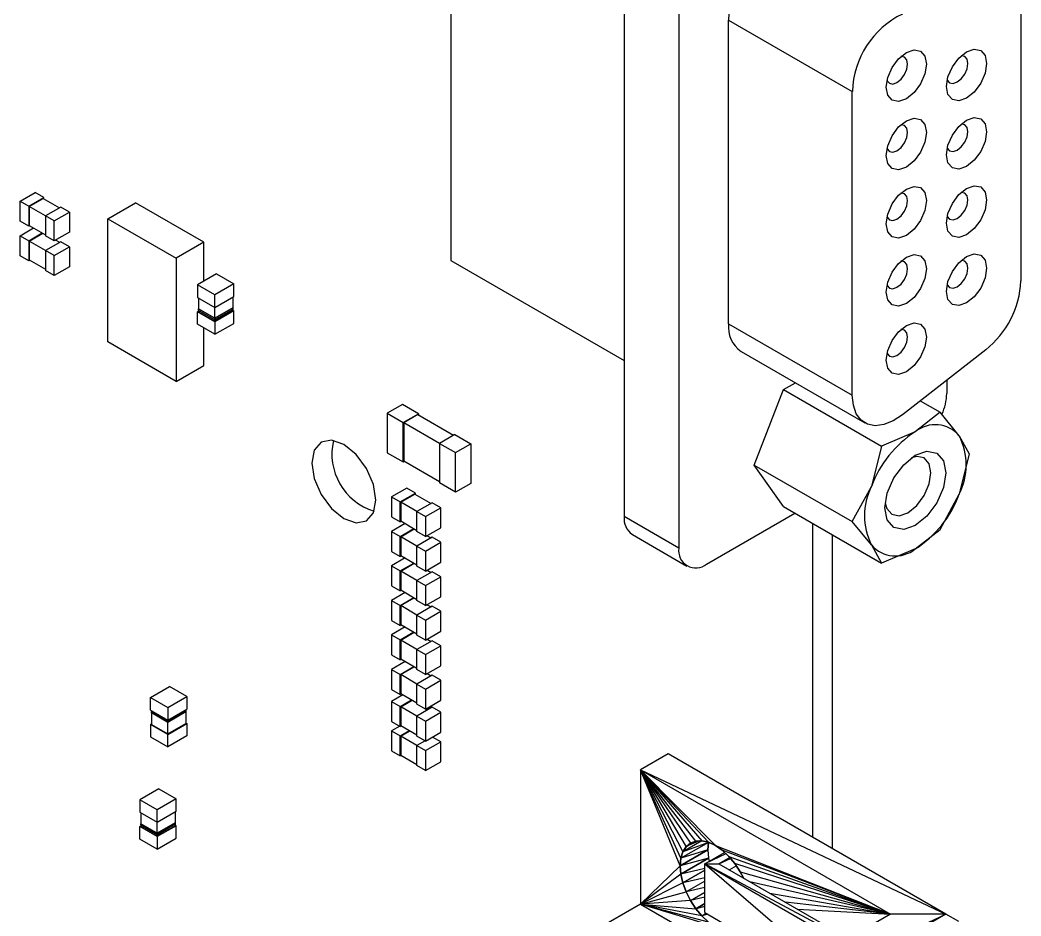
# Model space of a CAD drawing. Header units: millimetres. Extents: x 461 to 1302, y 117 to 711.
# Drawn here: x 984.3 to 1050.6, y 223.8 to 283.2 of the extents above; entities that cross this region are included whole.
import ezdxf

# ---------------------------------------------------------------- set-up
doc = ezdxf.new("R2010")
doc.units = ezdxf.units.MM
doc.layers.get('0').update_dxf_attribs({"lineweight": 50})

msp = doc.modelspace()

# ---------------------------------------------------------------- linework, layer by layer
at = {"color": 7, "linetype": 'Continuous', "lineweight": 25}
for p, q in [((1012.836, 298.637), (1012.836, 267.282)), ((1024.313, 296.389), (1024.313, 250.32)), ((1027.933, 294.299), (1027.933, 248.23)), ((1050.596, 283.822), (1050.596, 265.932)), ((1031.221, 263.095), (1031.221, 283.231)), ((1031.221, 283.231), (1039.424, 278.496)), ((1039.424, 258.36), (1039.424, 278.496)), ((984.289, 271.217), (985.295, 271.798)), ((984.289, 269.891), (984.289, 271.217)), ((984.289, 271.217), (984.863, 270.886)), ((984.863, 270.886), (985.869, 271.466)), ((984.899, 270.865), (985.833, 271.405)), ((985.869, 271.466), (985.295, 271.798)), ((985.833, 271.405), (986.913, 270.782)), ((985.869, 271.385), (985.869, 271.466)), ((984.863, 270.886), (984.863, 269.56)), ((985.978, 270.243), (984.899, 270.865)), ((984.899, 270.865), (984.899, 269.621)), ((986.983, 270.823), (985.978, 270.243)), ((987.557, 270.492), (986.983, 270.823)), ((990.103, 270.058), (991.941, 271.119)), ((996.467, 268.507), (991.941, 271.119)), ((984.863, 269.56), (984.289, 269.891)), ((985.978, 270.243), (985.978, 268.916)), ((986.552, 269.911), (985.978, 270.243)), ((986.552, 269.911), (987.557, 270.492)), ((986.552, 268.585), (986.552, 269.911)), ((987.557, 270.492), (987.557, 269.165)), ((990.103, 261.892), (990.103, 270.058)), ((990.103, 270.058), (994.628, 267.445)), ((984.289, 268.931), (985.192, 269.452)), ((984.934, 269.601), (984.863, 269.56)), ((984.899, 269.621), (985.978, 268.998)), ((984.289, 267.605), (984.289, 268.931)), ((984.289, 268.931), (984.863, 268.6)), ((984.863, 268.6), (985.766, 269.12)), ((984.863, 268.6), (984.863, 267.273)), ((984.899, 268.579), (985.801, 269.1)), ((985.978, 267.956), (984.899, 268.579)), ((984.899, 268.579), (984.899, 267.335)), ((986.552, 268.585), (985.978, 268.916)), ((987.557, 269.165), (986.552, 268.585)), ((986.655, 268.645), (986.913, 268.496)), ((986.983, 268.537), (985.978, 267.956)), ((985.978, 267.956), (985.978, 266.63)), ((986.552, 267.625), (985.978, 267.956)), ((986.552, 267.625), (987.557, 268.205)), ((987.557, 268.205), (986.983, 268.537)), ((987.557, 268.205), (987.557, 266.879)), ((996.467, 268.507), (994.628, 267.445)), ((996.467, 265.916), (996.467, 268.507)), ((984.863, 267.273), (984.289, 267.605)), ((984.934, 267.314), (984.863, 267.273)), ((984.899, 267.335), (985.978, 266.712)), ((986.552, 266.299), (986.552, 267.625)), ((994.628, 267.445), (994.628, 259.28)), ((1012.836, 267.282), (1024.313, 260.657)), ((986.552, 266.299), (985.978, 266.63)), ((987.557, 266.879), (986.552, 266.299)), ((997.307, 266.401), (996.05, 265.675)), ((997.307, 266.401), (998.455, 265.738)), ((996.05, 265.675), (996.05, 264.846)), ((997.198, 265.012), (996.05, 265.675)), ((998.455, 265.738), (997.198, 265.012)), ((998.455, 264.909), (998.455, 265.738)), ((996.05, 264.846), (997.198, 264.183)), ((996.12, 264.805), (996.12, 264.083)), ((997.198, 264.183), (997.198, 265.012)), ((997.198, 264.183), (998.455, 264.909)), ((998.385, 264.868), (998.385, 264.146)), ((996.05, 263.892), (996.12, 263.933)), ((996.12, 264.088), (996.113, 264.084)), ((996.113, 263.987), (996.113, 264.084)), ((996.113, 264.084), (997.2, 263.457)), ((996.113, 264.084), (996.12, 264.083)), ((997.2, 263.36), (996.113, 263.987)), ((997.198, 263.461), (996.12, 264.083)), ((996.12, 263.983), (996.12, 263.892)), ((997.198, 263.461), (997.198, 264.183)), ((998.385, 264.146), (997.198, 263.461)), ((998.455, 263.955), (997.198, 263.229)), ((998.385, 263.955), (997.198, 263.27)), ((997.2, 263.457), (998.392, 264.145)), ((998.392, 264.049), (997.2, 263.36)), ((998.392, 264.145), (998.385, 264.149)), ((998.385, 264.146), (998.392, 264.145)), ((998.385, 264.045), (998.385, 263.955)), ((998.385, 263.996), (998.455, 263.955)), ((998.392, 264.145), (998.392, 264.049)), ((998.455, 263.125), (998.455, 263.955)), ((997.198, 263.229), (996.05, 263.892)), ((996.05, 263.062), (996.05, 263.892)), ((996.12, 263.892), (997.198, 263.27)), ((997.198, 263.27), (997.198, 263.361)), ((997.2, 263.457), (997.2, 263.36)), ((997.198, 262.399), (996.05, 263.062)), ((996.467, 260.341), (996.467, 262.822)), ((997.198, 263.229), (997.198, 262.399)), ((997.198, 262.399), (998.455, 263.125)), ((1031.221, 263.095), (1039.424, 258.36)), ((994.628, 259.28), (990.103, 261.892)), ((1032.05, 261.263), (1040.252, 256.528)), ((1048.259, 261.366), (1042.743, 257.059)), ((994.628, 259.28), (996.467, 260.341)), ((1045.682, 259.354), (1045.682, 258.476)), ((1032.929, 253.735), (1034.868, 258.733)), ((1034.868, 258.733), (1035.65, 259.185)), ((1034.868, 258.733), (1041.356, 254.988)), ((1043.925, 257.982), (1045.235, 257.227)), ((1009.619, 257.746), (1008.614, 257.165)), ((1010.68, 257.133), (1009.619, 257.746)), ((1008.614, 257.165), (1008.614, 254.552)), ((1008.614, 257.165), (1009.674, 256.553)), ((1009.674, 256.553), (1010.68, 257.133)), ((1010.644, 257.072), (1009.71, 256.533)), ((1010.644, 257.072), (1013.013, 255.705)), ((1010.68, 257.133), (1010.68, 257.052)), ((1045.235, 257.227), (1043.596, 255.934)), ((1046.504, 255.674), (1045.235, 257.227)), ((1009.674, 253.94), (1009.674, 256.553)), ((1009.71, 256.533), (1009.71, 254.001)), ((1012.078, 255.165), (1009.71, 256.533)), ((1013.084, 255.746), (1012.078, 255.165)), ((1013.084, 255.746), (1014.145, 255.133)), ((1043.596, 255.934), (1041.356, 254.988)), ((1046.504, 255.674), (1047.174, 254.467)), ((1012.078, 255.165), (1012.078, 252.552)), ((1012.078, 255.165), (1013.139, 254.553)), ((1013.139, 254.553), (1014.145, 255.133)), ((1014.145, 255.133), (1014.145, 252.52)), ((1041.356, 254.988), (1040.687, 252.315)), ((1008.614, 254.552), (1009.674, 253.94)), ((1009.674, 253.94), (1009.745, 253.981)), ((1009.71, 254.001), (1012.078, 252.634)), ((1013.139, 251.94), (1013.139, 254.553)), ((1047.174, 254.467), (1046.504, 251.795)), ((1034.868, 250.976), (1032.929, 253.735)), ((1032.929, 253.735), (1039.417, 249.99)), ((1009.902, 252.203), (1008.897, 251.623)), ((1010.476, 251.872), (1009.902, 252.203)), ((1013.139, 251.94), (1012.078, 252.552)), ((1014.145, 252.52), (1013.139, 251.94)), ((1039.417, 249.99), (1040.687, 252.315)), ((1008.897, 251.623), (1008.897, 250.297)), ((1008.897, 251.623), (1009.471, 251.291)), ((1009.471, 251.291), (1010.476, 251.872)), ((1009.506, 251.271), (1010.441, 251.81)), ((1010.441, 251.81), (1011.52, 251.187)), ((1010.476, 251.79), (1010.476, 251.872)), ((1045.235, 249.469), (1046.504, 251.795)), ((1009.471, 249.965), (1009.471, 251.291)), ((1010.585, 250.648), (1009.506, 251.271)), ((1009.506, 251.271), (1009.506, 250.026)), ((1011.591, 251.228), (1010.585, 250.648)), ((1010.585, 250.648), (1011.159, 250.316)), ((1010.585, 249.322), (1010.585, 250.648)), ((1011.159, 250.316), (1012.165, 250.897)), ((1012.165, 250.897), (1011.591, 251.228)), ((1012.165, 249.571), (1012.165, 250.897)), ((1034.868, 250.976), (1041.356, 247.23)), ((1008.897, 250.297), (1009.471, 249.965)), ((1009.541, 250.006), (1009.471, 249.965)), ((1009.506, 250.026), (1010.585, 249.403)), ((1011.159, 250.316), (1011.159, 248.99)), ((1027.933, 248.23), (1024.313, 250.32)), ((1029.772, 247.168), (1035.618, 250.543)), ((1040.687, 248.437), (1039.417, 249.99)), ((1009.799, 249.857), (1008.897, 249.336)), ((1008.897, 249.336), (1008.897, 248.01)), ((1008.897, 249.336), (1009.471, 249.005)), ((1009.471, 249.005), (1010.373, 249.526)), ((1009.506, 248.984), (1010.408, 249.505)), ((1011.159, 248.99), (1010.585, 249.322)), ((1011.159, 248.99), (1012.165, 249.571)), ((1036.793, 249.865), (1036.793, 229.063)), ((1043.596, 248.177), (1045.235, 249.469)), ((1009.471, 247.679), (1009.471, 249.005)), ((1010.585, 248.362), (1009.506, 248.984)), ((1009.506, 248.984), (1009.506, 247.74)), ((1011.591, 248.942), (1010.585, 248.362)), ((1011.262, 249.05), (1011.52, 248.901)), ((1012.165, 248.611), (1011.591, 248.942)), ((1024.851, 249.13), (1028.472, 247.04)), ((1038.102, 228.307), (1038.102, 249.109)), ((1008.897, 248.01), (1009.471, 247.679)), ((1010.585, 248.362), (1011.159, 248.03)), ((1010.585, 247.035), (1010.585, 248.362)), ((1011.159, 248.03), (1012.165, 248.611)), ((1011.159, 248.03), (1011.159, 246.704)), ((1012.165, 247.284), (1012.165, 248.611)), ((1040.687, 248.437), (1041.356, 247.23)), ((1043.596, 248.177), (1041.356, 247.23)), ((1009.799, 247.571), (1008.897, 247.05)), ((1009.541, 247.72), (1009.471, 247.679)), ((1009.506, 247.74), (1010.585, 247.117)), ((1008.897, 247.05), (1008.897, 245.724)), ((1008.897, 247.05), (1009.471, 246.719)), ((1009.471, 246.719), (1010.373, 247.239)), ((1009.471, 245.392), (1009.471, 246.719)), ((1009.506, 246.698), (1010.408, 247.219)), ((1010.585, 246.075), (1009.506, 246.698)), ((1009.506, 246.698), (1009.506, 245.454)), ((1011.159, 246.704), (1010.585, 247.035)), ((1011.159, 246.704), (1012.165, 247.284)), ((1011.262, 246.764), (1011.52, 246.615)), ((1011.591, 246.656), (1010.585, 246.075)), ((1010.585, 244.749), (1010.585, 246.075)), ((1010.585, 246.075), (1011.159, 245.744)), ((1011.159, 245.744), (1012.165, 246.324)), ((1012.165, 246.324), (1011.591, 246.656)), ((1012.165, 244.998), (1012.165, 246.324)), ((1008.897, 245.724), (1009.471, 245.392)), ((1009.541, 245.433), (1009.471, 245.392)), ((1009.506, 245.454), (1010.585, 244.831)), ((1011.159, 245.744), (1011.159, 244.418)), ((1009.799, 245.285), (1008.897, 244.764)), ((1008.897, 244.764), (1008.897, 243.438)), ((1008.897, 244.764), (1009.471, 244.432)), ((1009.471, 244.432), (1010.373, 244.953)), ((1009.506, 244.412), (1010.408, 244.933)), ((1011.159, 244.418), (1010.585, 244.749)), ((1011.159, 244.418), (1012.165, 244.998)), ((1009.471, 243.106), (1009.471, 244.432)), ((1010.585, 243.789), (1009.506, 244.412)), ((1009.506, 244.412), (1009.506, 243.167)), ((1011.591, 244.369), (1010.585, 243.789)), ((1011.159, 243.457), (1012.165, 244.038)), ((1011.262, 244.477), (1011.52, 244.329)), ((1012.165, 244.038), (1011.591, 244.369)), ((1012.165, 242.712), (1012.165, 244.038)), ((1008.897, 243.438), (1009.471, 243.106)), ((1010.585, 242.463), (1010.585, 243.789)), ((1010.585, 243.789), (1011.159, 243.457)), ((1011.159, 243.457), (1011.159, 242.131)), ((1009.799, 242.998), (1008.897, 242.477)), ((1009.541, 243.147), (1009.471, 243.106)), ((1009.506, 243.167), (1010.585, 242.544)), ((1011.159, 242.131), (1012.165, 242.712)), ((1008.897, 242.477), (1008.897, 241.151)), ((1008.897, 242.477), (1009.471, 242.146)), ((1009.471, 242.146), (1010.373, 242.667)), ((1009.471, 240.82), (1009.471, 242.146)), ((1009.506, 242.125), (1010.408, 242.646)), ((1010.585, 241.503), (1009.506, 242.125)), ((1009.506, 242.125), (1009.506, 240.881)), ((1011.159, 242.131), (1010.585, 242.463)), ((1011.591, 242.083), (1010.585, 241.503)), ((1011.262, 242.191), (1011.52, 242.042)), ((1012.165, 241.752), (1011.591, 242.083)), ((1010.585, 241.503), (1011.159, 241.171)), ((1010.585, 240.177), (1010.585, 241.503)), ((1011.159, 241.171), (1012.165, 241.752)), ((1012.165, 240.426), (1012.165, 241.752)), ((1008.897, 241.151), (1009.471, 240.82)), ((1009.799, 240.712), (1008.897, 240.191)), ((1009.541, 240.861), (1009.471, 240.82)), ((1009.506, 240.881), (1010.585, 240.258)), ((1011.159, 241.171), (1011.159, 239.845)), ((1008.897, 240.191), (1008.897, 238.865)), ((1008.897, 240.191), (1009.471, 239.86)), ((1009.471, 239.86), (1010.373, 240.381)), ((1009.506, 239.839), (1010.408, 240.36)), ((1011.159, 239.845), (1010.585, 240.177)), ((1011.159, 239.845), (1012.165, 240.426)), ((1009.471, 238.534), (1009.471, 239.86)), ((1010.585, 239.216), (1009.506, 239.839)), ((1009.506, 239.839), (1009.506, 238.595)), ((1011.591, 239.797), (1010.585, 239.216)), ((1011.159, 238.885), (1012.165, 239.465)), ((1011.262, 239.905), (1011.52, 239.756)), ((1012.165, 239.465), (1011.591, 239.797)), ((1012.165, 238.139), (1012.165, 239.465)), ((992.939, 238.325), (994.196, 239.05)), ((995.344, 238.387), (994.196, 239.05)), ((1008.897, 238.865), (1009.471, 238.534)), ((1010.585, 239.216), (1011.159, 238.885)), ((1010.585, 237.89), (1010.585, 239.216)), ((1011.159, 238.885), (1011.159, 237.559)), ((992.939, 238.325), (994.087, 237.662)), ((992.939, 237.495), (992.939, 238.325)), ((994.087, 237.662), (995.344, 238.387)), ((995.344, 238.387), (995.344, 237.558)), ((1009.657, 238.507), (1008.897, 238.068)), ((1008.897, 238.068), (1008.897, 236.742)), ((1008.897, 238.068), (1009.471, 237.737)), ((1009.541, 238.574), (1009.471, 238.534)), ((1009.471, 237.737), (1010.232, 238.176)), ((1009.506, 238.595), (1010.585, 237.972)), ((1009.506, 237.716), (1010.267, 238.155)), ((1011.159, 237.559), (1012.165, 238.139)), ((992.939, 237.495), (994.087, 236.832)), ((993.009, 237.405), (993.002, 237.401)), ((993.002, 237.401), (994.088, 236.774)), ((993.002, 237.305), (993.002, 237.401)), ((993.009, 237.454), (993.009, 237.4)), ((994.087, 236.778), (993.009, 237.4)), ((994.087, 237.662), (994.087, 236.832)), ((994.087, 236.832), (995.344, 237.558)), ((994.087, 236.778), (995.273, 237.463)), ((994.088, 236.774), (995.28, 237.462)), ((995.273, 237.517), (995.273, 237.463)), ((995.273, 237.466), (995.28, 237.462)), ((995.28, 237.462), (995.28, 237.366)), ((1009.471, 236.411), (1009.471, 237.737)), ((1010.585, 237.093), (1009.506, 237.716)), ((1009.506, 237.716), (1009.506, 236.472)), ((1011.159, 237.559), (1010.585, 237.89)), ((1011.591, 237.674), (1010.585, 237.093)), ((1011.404, 237.7), (1011.52, 237.633)), ((1012.165, 237.342), (1011.591, 237.674)), ((994.088, 236.678), (993.002, 237.305)), ((993.009, 237.301), (993.009, 236.541)), ((994.087, 236.778), (994.087, 236.832)), ((994.088, 236.774), (994.087, 236.778)), ((995.28, 237.366), (994.088, 236.678)), ((994.088, 236.774), (994.088, 236.678)), ((995.273, 237.362), (995.273, 236.604)), ((1008.897, 236.742), (1009.471, 236.411)), ((1010.585, 235.767), (1010.585, 237.093)), ((1010.585, 237.093), (1011.159, 236.762)), ((1011.159, 236.762), (1012.165, 237.342)), ((1011.159, 236.762), (1011.159, 235.436)), ((1012.165, 236.016), (1012.165, 237.342)), ((992.939, 236.541), (993.009, 236.582)), ((994.087, 235.878), (992.939, 236.541)), ((992.939, 236.541), (992.939, 235.712)), ((993.009, 236.541), (994.087, 235.919)), ((994.087, 235.919), (994.087, 236.679)), ((994.087, 235.919), (995.273, 236.604)), ((994.087, 235.878), (995.344, 236.604)), ((995.273, 236.645), (995.344, 236.604)), ((995.344, 236.604), (995.344, 235.775)), ((1009.445, 236.425), (1008.897, 236.108)), ((1008.897, 236.108), (1008.897, 234.782)), ((1008.897, 236.108), (1009.471, 235.777)), ((1009.541, 236.451), (1009.471, 236.411)), ((1009.471, 235.777), (1010.09, 236.135)), ((1009.506, 236.472), (1010.585, 235.849)), ((1009.506, 235.756), (1010.126, 236.114)), ((992.939, 235.712), (994.087, 235.049)), ((994.087, 235.049), (994.087, 235.878)), ((995.344, 235.775), (994.087, 235.049)), ((1009.471, 234.451), (1009.471, 235.777)), ((1010.585, 235.134), (1009.506, 235.756)), ((1009.506, 235.756), (1009.506, 234.512)), ((1011.159, 235.436), (1010.585, 235.767)), ((1011.134, 235.45), (1010.585, 235.134)), ((1011.159, 235.436), (1012.165, 236.016)), ((1012.165, 235.383), (1011.616, 235.699)), ((1008.897, 234.782), (1009.471, 234.451)), ((1010.585, 233.807), (1010.585, 235.134)), ((1010.585, 235.134), (1011.159, 234.802)), ((1011.159, 234.802), (1012.165, 235.383)), ((1011.159, 234.802), (1011.159, 233.476)), ((1012.165, 234.056), (1012.165, 235.383)), ((1009.541, 234.492), (1009.471, 234.451)), ((1009.506, 234.512), (1010.585, 233.889)), ((1027.221, 234.589), (1025.392, 233.533)), ((1045.613, 223.971), (1027.221, 234.589)), ((1011.159, 233.476), (1010.585, 233.807)), ((1011.159, 233.476), (1012.165, 234.056)), ((1025.392, 233.533), (1030.349, 228.514)), ((1029.894, 228.726), (1025.392, 233.533)), ((1025.392, 233.533), (1025.392, 224.636)), ((1025.392, 233.533), (1041.956, 223.971)), ((1025.392, 233.533), (1045.613, 223.971)), ((1025.392, 233.533), (1028.193, 228.095)), ((1028.06, 227.666), (1025.392, 233.533)), ((1028.014, 227.166), (1025.392, 233.533)), ((1025.392, 233.533), (1029.457, 228.825)), ((1029.052, 228.809), (1025.392, 233.533)), ((1025.392, 233.533), (1028.409, 228.437)), ((1025.392, 233.533), (1028.699, 228.678)), ((993.489, 232.273), (992.231, 231.547)), ((993.489, 232.273), (994.637, 231.61)), ((992.231, 231.547), (992.231, 230.718)), ((993.38, 230.884), (992.231, 231.547)), ((994.637, 231.61), (993.38, 230.884)), ((994.637, 230.781), (994.637, 231.61)), ((993.38, 230.055), (993.38, 230.884)), ((993.38, 230.055), (994.637, 230.781)), ((992.231, 230.718), (993.38, 230.055)), ((992.302, 230.677), (992.302, 229.955)), ((994.566, 230.74), (994.566, 230.018)), ((992.231, 229.764), (992.302, 229.805)), ((993.38, 229.101), (992.231, 229.764)), ((992.231, 228.934), (992.231, 229.764)), ((992.302, 229.96), (992.295, 229.956)), ((992.295, 229.859), (992.295, 229.956)), ((992.295, 229.956), (993.381, 229.329)), ((992.295, 229.956), (992.302, 229.955)), ((993.381, 229.232), (992.295, 229.859)), ((993.38, 229.333), (992.302, 229.955)), ((992.302, 229.855), (992.302, 229.764)), ((992.302, 229.764), (993.38, 229.142)), ((993.38, 229.333), (993.38, 230.055)), ((994.566, 230.018), (993.38, 229.333)), ((994.637, 229.827), (993.38, 229.101)), ((994.566, 229.827), (993.38, 229.142)), ((993.381, 229.329), (994.573, 230.017)), ((994.573, 229.921), (993.381, 229.232)), ((994.573, 230.017), (994.566, 230.021)), ((994.566, 230.018), (994.573, 230.017)), ((994.566, 229.917), (994.566, 229.827)), ((994.566, 229.868), (994.637, 229.827)), ((994.573, 230.017), (994.573, 229.921)), ((994.637, 228.997), (994.637, 229.827)), ((993.38, 228.271), (992.231, 228.934)), ((993.38, 229.142), (993.38, 229.233)), ((993.38, 229.101), (993.38, 228.271)), ((993.38, 228.271), (994.637, 228.997)), ((993.381, 229.329), (993.381, 229.232)), ((1029.457, 228.825), (1028.193, 228.095)), ((1029.053, 228.809), (1028.409, 228.437)), ((1029.267, 228.817), (1028.413, 228.439)), ((1029.052, 228.809), (1028.699, 228.678)), ((1028.699, 228.678), (1029.052, 228.809)), ((1029.457, 228.825), (1029.052, 228.809)), ((1029.052, 228.809), (1029.457, 228.825)), ((1029.457, 228.825), (1029.457, 228.825)), ((1029.457, 228.825), (1029.458, 228.825)), ((1029.457, 228.825), (1029.894, 228.726)), ((1029.894, 228.726), (1029.457, 228.825)), ((1029.843, 228.221), (1028.014, 227.166)), ((1028.015, 227.166), (1029.843, 228.221)), ((1029.888, 228.721), (1028.06, 227.666)), ((1029.843, 228.221), (1028.061, 227.666)), ((1029.888, 228.721), (1028.193, 228.095)), ((1028.193, 228.095), (1028.409, 228.438)), ((1028.409, 228.437), (1028.193, 228.095)), ((1028.409, 228.437), (1028.699, 228.678)), ((1028.699, 228.678), (1028.409, 228.437)), ((1028.699, 228.678), (1028.699, 228.678)), ((1028.699, 228.678), (1028.699, 228.678)), ((1029.843, 228.221), (1029.888, 228.721)), ((1029.888, 228.721), (1029.843, 228.221)), ((1029.843, 228.221), (1029.843, 228.221)), ((1029.843, 228.221), (1029.843, 228.221)), ((1029.843, 228.221), (1029.843, 228.221)), ((1029.843, 228.221), (1029.888, 227.669)), ((1029.843, 228.221), (1029.843, 228.221)), ((1029.888, 228.721), (1029.89, 228.727)), ((1030.349, 228.514), (1029.894, 228.726)), ((1029.894, 228.726), (1030.349, 228.515)), ((1029.894, 228.726), (1029.894, 228.726)), ((1029.894, 228.726), (1029.895, 228.726)), ((1030.349, 228.514), (1030.805, 228.2)), ((1030.805, 228.201), (1030.349, 228.514)), ((1030.349, 228.514), (1041.956, 223.971)), ((1041.956, 223.971), (1030.805, 228.201)), ((1030.805, 228.201), (1031.243, 227.794)), ((1031.243, 227.794), (1030.805, 228.201)), ((1030.805, 228.2), (1030.805, 228.2)), ((1030.805, 228.2), (1030.805, 228.2)), ((1028.06, 227.666), (1028.014, 227.166)), ((1028.014, 227.166), (1028.059, 227.666)), ((1029.888, 227.669), (1028.015, 227.166)), ((1028.193, 228.095), (1028.06, 227.666)), ((1028.06, 227.666), (1028.193, 228.095)), ((1028.06, 226.614), (1029.889, 227.669)), ((1029.888, 227.669), (1028.06, 226.614)), ((1029.649, 227.302), (1030.959, 228.058)), ((1031.05, 227.973), (1029.649, 227.302)), ((1029.843, 227.643), (1029.843, 227.644)), ((1029.843, 227.643), (1029.843, 227.643)), ((1029.845, 227.644), (1029.845, 227.644)), ((1029.847, 227.645), (1029.847, 227.646)), ((1029.85, 227.648), (1029.85, 227.647)), ((1029.854, 227.65), (1029.854, 227.649)), ((1029.858, 227.652), (1029.858, 227.652)), ((1029.863, 227.655), (1029.863, 227.654)), ((1029.868, 227.657), (1029.868, 227.657)), ((1029.888, 227.669), (1029.888, 227.669)), ((1029.888, 227.669), (1029.888, 227.669)), ((1029.889, 227.669), (1029.935, 227.466)), ((1031.307, 227.718), (1030.584, 227.301)), ((1030.584, 227.301), (1031.363, 227.651)), ((1031.648, 227.311), (1031.243, 227.794)), ((1031.243, 227.794), (1041.956, 223.971)), ((1031.243, 227.794), (1031.648, 227.311)), ((1025.392, 224.636), (1028.014, 227.166)), ((1028.014, 227.166), (1028.06, 226.614)), ((1028.06, 226.614), (1028.015, 227.166)), ((1029.649, 226.998), (1028.06, 226.614)), ((1029.649, 226.873), (1028.193, 226.032)), ((1028.193, 226.032), (1029.649, 226.873)), ((1029.649, 227.302), (1030.584, 227.301)), ((1039.043, 222.29), (1029.649, 227.302)), ((1029.649, 227.302), (1036.901, 221.053)), ((1029.649, 224.066), (1029.649, 227.302)), ((1029.649, 227.302), (1038.687, 222.084)), ((1030.584, 227.301), (1039.154, 222.354)), ((1031.745, 227.162), (1031.284, 226.897)), ((1041.956, 223.971), (1031.648, 227.311)), ((1031.648, 227.311), (1032.001, 226.772)), ((1032.001, 226.772), (1031.648, 227.311)), ((1032.001, 226.772), (1041.956, 223.971)), ((1032.206, 226.364), (1032.001, 226.772)), ((1032.001, 226.772), (1032.001, 226.772)), ((1032.001, 226.772), (1032.206, 226.364)), ((1032.001, 226.772), (1032.001, 226.772)), ((1032.001, 226.772), (1032.001, 226.772)), ((1028.06, 226.614), (1025.392, 224.636)), ((1028.193, 226.032), (1028.06, 226.614)), ((1028.06, 226.614), (1028.193, 226.032)), ((1029.649, 226.363), (1028.193, 226.032)), ((1029.649, 226.156), (1028.409, 225.44)), ((1041.956, 223.971), (1032.634, 226.117)), ((1028.193, 226.032), (1025.392, 224.636)), ((1028.193, 226.032), (1028.409, 225.44)), ((1028.409, 225.44), (1028.193, 226.032)), ((1029.649, 225.721), (1028.409, 225.44)), ((1025.392, 224.636), (1028.409, 225.44)), ((1028.699, 224.865), (1025.392, 224.636)), ((1028.409, 225.44), (1028.409, 225.44)), ((1028.699, 224.865), (1028.409, 225.44)), ((1028.409, 225.44), (1028.699, 224.865)), ((1028.699, 224.865), (1029.649, 225.413)), ((1029.649, 225.09), (1028.699, 224.865)), ((1028.699, 224.865), (1028.699, 224.865)), ((1029.052, 224.326), (1028.699, 224.865)), ((1028.699, 224.865), (1029.052, 224.326)), ((1033.957, 225.354), (1041.956, 223.971)), ((1025.392, 224.636), (1010.308, 215.928)), ((1025.392, 224.636), (1029.052, 224.326)), ((1029.457, 223.843), (1025.392, 224.636)), ((1025.392, 224.636), (1034.25, 219.523)), ((1029.894, 223.437), (1025.392, 224.636)), ((1030.349, 223.122), (1025.392, 224.636)), ((1029.649, 224.67), (1029.052, 224.326)), ((1029.052, 224.326), (1029.457, 223.843)), ((1029.457, 223.843), (1029.052, 224.326)), ((1029.053, 224.326), (1029.649, 224.67)), ((1029.649, 224.479), (1029.053, 224.326)), ((1041.956, 223.971), (1034.992, 224.756)), ((1035.776, 224.304), (1041.956, 223.971)), ((1025.5, 214.471), (1045.613, 223.971)), ((1041.956, 223.971), (1025.5, 214.471)), ((1045.613, 223.971), (1027.329, 213.416)), ((1029.457, 223.842), (1029.747, 224.01)), ((1029.747, 224.01), (1029.457, 223.843)), ((1029.845, 223.954), (1029.457, 223.842)), ((1029.457, 223.843), (1029.894, 223.437)), ((1029.649, 224.066), (1035.885, 220.467)), ((1045.613, 223.971), (1041.956, 223.971)), ((1046.485, 223.467), (1045.613, 223.971))]:
    msp.add_line(p, q, dxfattribs=at)
at = {"color": 7, "linetype": 'Continuous', "lineweight": 25, "flags": 128}
for points in [[(1043.002, 281.075), (1043.51, 281.252), (1043.942, 281.169), (1044.23, 280.837), (1044.331, 280.308), (1044.23, 279.662), (1043.942, 278.998), (1043.51, 278.416), (1043.002, 278.005), (1042.493, 277.828), (1042.062, 277.912), (1041.773, 278.244), (1041.672, 278.773), (1041.773, 279.419), (1042.062, 280.083), (1042.493, 280.665), (1043.002, 281.075)], [(1046.99, 281.116), (1047.498, 281.293), (1047.93, 281.209), (1048.218, 280.877), (1048.319, 280.348), (1048.218, 279.702), (1047.93, 279.038), (1047.498, 278.456), (1046.99, 278.046), (1046.481, 277.869), (1046.05, 277.953), (1045.761, 278.284), (1045.66, 278.813), (1045.761, 279.459), (1046.05, 280.124), (1046.481, 280.705), (1046.99, 281.116)], [(1041.722, 279.219), (1041.726, 279.21), (1041.879, 279.034), (1042.109, 278.989), (1042.379, 279.083), (1042.65, 279.301), (1042.879, 279.611), (1043.033, 279.964), (1043.086, 280.308), (1043.033, 280.589), (1042.879, 280.766), (1042.65, 280.81), (1042.64, 280.809)], [(1045.71, 279.259), (1045.714, 279.25), (1045.867, 279.074), (1046.097, 279.029), (1046.367, 279.124), (1046.638, 279.342), (1046.867, 279.651), (1047.021, 280.005), (1047.075, 280.348), (1047.021, 280.63), (1046.867, 280.806), (1046.638, 280.851), (1046.628, 280.85)], [(1043.002, 276.552), (1043.51, 276.729), (1043.942, 276.645), (1044.23, 276.313), (1044.331, 275.784), (1044.23, 275.138), (1043.942, 274.474), (1043.51, 273.892), (1043.002, 273.482), (1042.493, 273.305), (1042.062, 273.389), (1041.773, 273.72), (1041.672, 274.249), (1041.773, 274.895), (1042.062, 275.56), (1042.493, 276.141), (1043.002, 276.552)], [(1046.99, 276.592), (1047.498, 276.769), (1047.93, 276.685), (1048.218, 276.354), (1048.319, 275.825), (1048.218, 275.179), (1047.93, 274.514), (1047.498, 273.933), (1046.99, 273.522), (1046.481, 273.345), (1046.05, 273.429), (1045.761, 273.761), (1045.66, 274.29), (1045.761, 274.936), (1046.05, 275.6), (1046.481, 276.182), (1046.99, 276.592)], [(1041.722, 274.695), (1041.726, 274.686), (1041.879, 274.51), (1042.109, 274.465), (1042.379, 274.559), (1042.65, 274.778), (1042.879, 275.087), (1043.033, 275.441), (1043.086, 275.784), (1043.033, 276.066), (1042.879, 276.242), (1042.65, 276.287), (1042.64, 276.286)], [(1045.71, 274.736), (1045.714, 274.727), (1045.867, 274.55), (1046.097, 274.506), (1046.367, 274.6), (1046.638, 274.818), (1046.867, 275.128), (1047.021, 275.481), (1047.075, 275.825), (1047.021, 276.106), (1046.867, 276.282), (1046.638, 276.327), (1046.628, 276.326)], [(1043.002, 272.028), (1043.51, 272.205), (1043.942, 272.121), (1044.23, 271.79), (1044.331, 271.261), (1044.23, 270.615), (1043.942, 269.95), (1043.51, 269.369), (1043.002, 268.958), (1042.493, 268.781), (1042.062, 268.865), (1041.773, 269.197), (1041.672, 269.726), (1041.773, 270.372), (1042.062, 271.036), (1042.493, 271.618), (1043.002, 272.028)], [(1046.99, 272.069), (1047.498, 272.245), (1047.93, 272.162), (1048.218, 271.83), (1048.319, 271.301), (1048.218, 270.655), (1047.93, 269.991), (1047.498, 269.409), (1046.99, 268.998), (1046.481, 268.822), (1046.05, 268.905), (1045.761, 269.237), (1045.66, 269.766), (1045.761, 270.412), (1046.05, 271.076), (1046.481, 271.658), (1046.99, 272.069)], [(1041.722, 270.171), (1041.726, 270.163), (1041.879, 269.986), (1042.109, 269.942), (1042.379, 270.036), (1042.65, 270.254), (1042.879, 270.564), (1043.033, 270.917), (1043.086, 271.261), (1043.033, 271.542), (1042.879, 271.718), (1042.65, 271.763), (1042.64, 271.762)], [(1045.71, 270.212), (1045.714, 270.203), (1045.867, 270.027), (1046.097, 269.982), (1046.367, 270.076), (1046.638, 270.295), (1046.867, 270.604), (1047.021, 270.957), (1047.075, 271.301), (1047.021, 271.582), (1046.867, 271.759), (1046.638, 271.803), (1046.628, 271.802)], [(1043.002, 267.505), (1043.51, 267.681), (1043.942, 267.598), (1044.23, 267.266), (1044.331, 266.737), (1044.23, 266.091), (1043.942, 265.427), (1043.51, 264.845), (1043.002, 264.434), (1042.493, 264.258), (1042.062, 264.341), (1041.773, 264.673), (1041.672, 265.202), (1041.773, 265.848), (1042.062, 266.512), (1042.493, 267.094), (1043.002, 267.505)], [(1041.722, 265.648), (1041.726, 265.639), (1041.879, 265.463), (1042.109, 265.418), (1042.379, 265.512), (1042.65, 265.731), (1042.879, 266.04), (1043.033, 266.393), (1043.086, 266.737), (1043.033, 267.018), (1042.879, 267.195), (1042.65, 267.239), (1042.64, 267.238)], [(1046.99, 267.545), (1047.498, 267.722), (1047.93, 267.638), (1048.218, 267.306), (1048.319, 266.777), (1048.218, 266.131), (1047.93, 265.467), (1047.498, 264.885), (1046.99, 264.475), (1046.481, 264.298), (1046.05, 264.382), (1045.761, 264.713), (1045.66, 265.242), (1045.761, 265.888), (1046.05, 266.553), (1046.481, 267.134), (1046.99, 267.545)], [(1045.71, 265.688), (1045.714, 265.68), (1045.867, 265.503), (1046.097, 265.459), (1046.367, 265.553), (1046.638, 265.771), (1046.867, 266.08), (1047.021, 266.434), (1047.075, 266.777), (1047.021, 267.059), (1046.867, 267.235), (1046.638, 267.28), (1046.628, 267.279)], [(1043.002, 262.981), (1043.51, 263.158), (1043.942, 263.074), (1044.23, 262.742), (1044.331, 262.213), (1044.23, 261.567), (1043.942, 260.903), (1043.51, 260.321), (1043.002, 259.911), (1042.493, 259.734), (1042.062, 259.818), (1041.773, 260.149), (1041.672, 260.678), (1041.773, 261.324), (1042.062, 261.989), (1042.493, 262.57), (1043.002, 262.981)], [(1041.722, 261.124), (1041.726, 261.115), (1041.879, 260.939), (1042.109, 260.894), (1042.379, 260.989), (1042.65, 261.207), (1042.879, 261.516), (1043.033, 261.87), (1043.086, 262.213), (1043.033, 262.495), (1042.879, 262.671), (1042.65, 262.716), (1042.64, 262.715)], [(1042.743, 257.059), (1042.129, 256.658), (1041.52, 256.415), (1040.946, 256.341), (1040.434, 256.441), (1040.008, 256.709), (1039.689, 257.132), (1039.491, 257.691), (1039.424, 258.36)], [(1003.621, 253.864), (1003.783, 252.834), (1004.243, 251.773), (1004.931, 250.845), (1005.743, 250.19), (1006.555, 249.908), (1007.243, 250.041), (1007.703, 250.571), (1007.864, 251.415), (1007.703, 252.446), (1007.243, 253.506), (1006.555, 254.434), (1005.743, 255.089), (1004.931, 255.371), (1004.243, 255.238), (1003.783, 254.708), (1003.621, 253.864)], [(1043.596, 254.378), (1044.365, 254.646), (1045.018, 254.519), (1045.454, 254.017), (1045.607, 253.217), (1045.454, 252.239), (1045.018, 251.234), (1044.365, 250.354), (1043.596, 249.732), (1042.826, 249.465), (1042.173, 249.592), (1041.737, 250.094), (1041.584, 250.894), (1041.737, 251.871), (1042.173, 252.877), (1042.826, 253.757), (1043.596, 254.378)], [(1041.601, 251.204), (1041.7, 250.849), (1042.031, 250.469), (1042.525, 250.373), (1043.109, 250.575), (1043.692, 251.046), (1044.187, 251.714), (1044.518, 252.476), (1044.634, 253.217), (1044.518, 253.823), (1044.187, 254.204), (1043.692, 254.3), (1043.335, 254.208)]]:
    msp.add_lwpolyline(points, dxfattribs=at)
at = {"color": 7, "linetype": 'Continuous', "lineweight": 25}
for centre, radius, start, end in [((1037.153, 283.034), 5.935, 116.11378, 178.10255), ((1045.356, 278.299), 5.935, 116.11368, 178.10266), ((1044.348, 266.25), 6.256, 308.69097, 357.09268), ((1033.186, 262.88), 1.976, 173.77385, 234.91398), ((1042.088, 258.581), 3.595, 335.6694, 358.33262), ((1044.917, 254.316), 2.089, 40.53318, 129.24803), ((1008.913, 254.47), 3.965, 167.0943, 252.90028), ((1047.527, 249.795), 7.29, 122.63802, 159.77272), ((1042.625, 253.734), 4.337, 333.43644, 26.56356), ((1044.566, 250.376), 4.337, 153.43646, 206.56354), ((1039.664, 254.316), 7.29, 302.63807, 339.77288), ((1025.55, 250.163), 1.247, 172.7455, 235.94203), ((1029.054, 248.048), 1.135, 170.78537, 309.20387), ((1042.274, 249.794), 2.089, 220.53279, 309.24799)]:
    msp.add_arc(centre, radius, start, end, dxfattribs=at)

doc.saveas('drawing.dxf')
